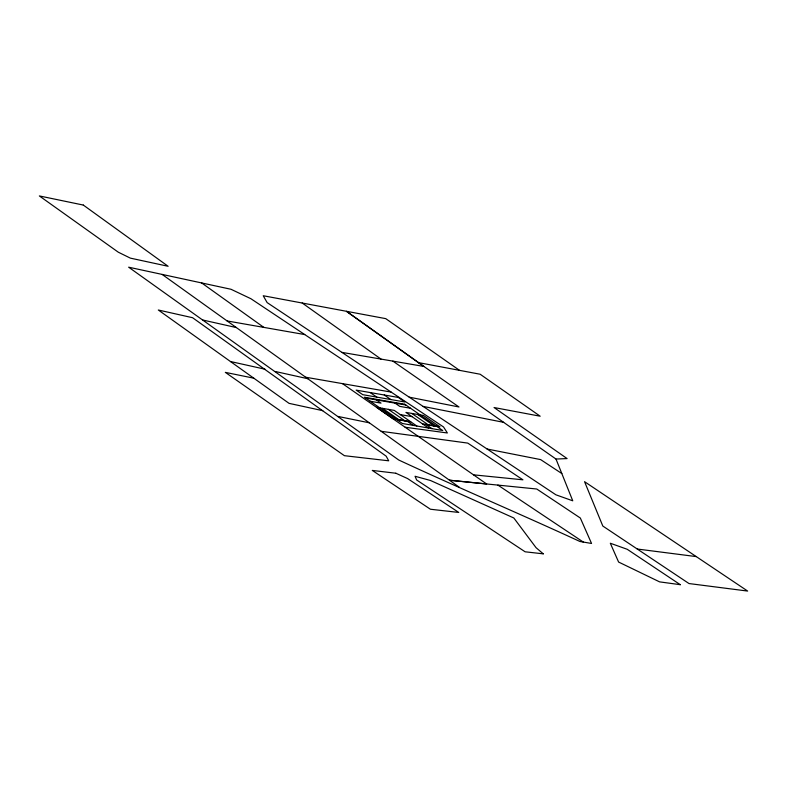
<?xml version="1.0" encoding="UTF-8"?>
<svg xmlns="http://www.w3.org/2000/svg" width="787" height="787" viewBox="0 0 787 787"><rect width="100%" height="100%" fill="white"/><g stroke="black" fill="none" stroke-linecap="round" stroke-linejoin="round"><path stroke-width="1.18" d="M418.418 362.6L555.996 459.047L567.093 458.575L494.049 407.528L540.177 416.215L480.149 374.238L418.418 362.6L346.457 311.308L423.908 366.447L341.902 352.369L267.137 302.602L263.222 295.735L385.738 318.637L459.519 370.352M473.528 474.836L522.932 479.814L467.763 443.101L381.174 431.306M637.283 549.031L696.259 556.596L747.65 591.067L689.009 583.551L602.812 526.041L584.554 481.674L696.259 556.596M405.128 427.233L447.37 432.978L443.543 426.967L250.905 298.726L231.004 289.272L128.645 267.187L398.704 460.002C458.693 487.881 519.794 513.744 579.921 541.486L591.549 543.463L580.334 518.023L536.754 489.012L449.466 480.218L486.641 483.975L342.473 383.623M305.69 377.229L391.139 392.083M365.502 397.996L405.856 405.01M370.205 401.242L381.016 403.121L376.314 399.875M410.558 408.256L399.757 406.377L395.044 403.131M400.347 414.611L412.063 416.648M410.696 421.763L393.126 418.714L376.658 407.322L394.228 410.381L416.825 426.003M422.412 423.8L439.972 426.859L423.504 415.467L405.935 412.418L428.531 428.039M396.559 419.461L407.371 421.34L413.185 425.373M436.913 426.485L426.101 424.606L431.925 428.63M227.089 320.939L304.746 334.573M409.201 397.16L458.988 406.987L392.88 361.125M341.902 352.369L423.111 406.417L503.611 422.324M487.123 449.023L540.63 459.598L561.81 473.528L572.759 500.817L555.917 494.816L423.111 406.417M337.997 416.441L369.329 422.816M253.788 378.183L225.328 372.369L344.401 455.683L388.709 460.808L386.181 456.185L192.569 317.712L158.315 310.009L289.055 403.357L322.798 410.676M230.463 361.518L265.052 369.211M275.352 371.503L307.747 378.704M202.948 320.053L236.356 327.569M497.905 485.097L583.305 542.066M417.651 414.454L434.119 425.836M411.788 413.431L428.266 424.823M384.263 395.005L390.854 399.56M370.215 392.565L376.806 397.12M388.365 409.358L404.843 420.75M382.512 408.345L398.979 419.727M302.218 303.025L380.987 359.079M201.688 282.956L263.832 327.382M162.161 274.427L459.46 487.369M555.996 459.047L561.81 473.528M395.851 473.233L372.281 470.419L430.43 509.238L458.752 512.445L407.568 478.555L395.851 473.233M543.266 553.841L525.116 551.795L416.638 479.972L415.044 476.263L430.469 480.493L513.832 517.994L536.045 547.673L543.266 553.841M680.302 584.692L659.585 581.868L618.602 562.046L610.309 543.237L627.239 549.296L680.302 584.692M398.32 397.445L356.157 390.116L362.748 394.671L404.912 402.009L398.32 397.445M404.734 404.233L364.391 397.219L402.383 423.495L442.727 430.509L404.734 404.233M83.304 205.063L39.35 195.933L118.286 252.194L130.357 258.126L168.123 266.281L83.304 205.063"/></g></svg>
